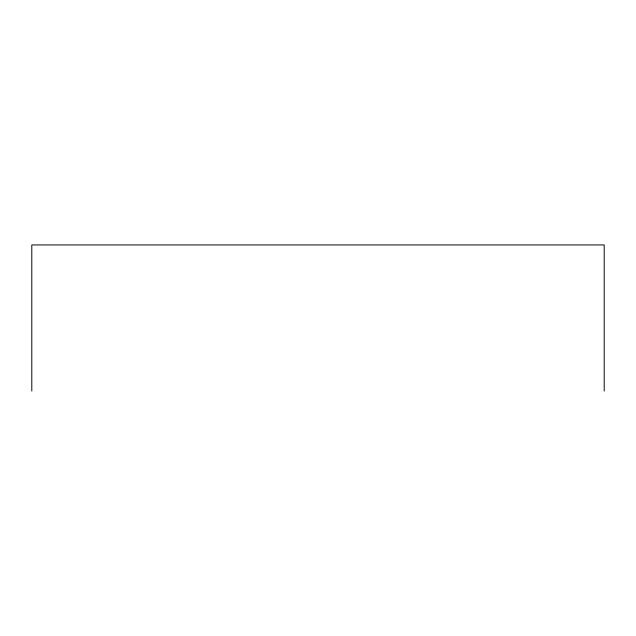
<?xml version="1.0" encoding="UTF-8"?>
<svg xmlns="http://www.w3.org/2000/svg" width="636" height="636" viewBox="0 0 636 636"><rect width="100%" height="100%" fill="white"/><g stroke="black" fill="none" stroke-linecap="round" stroke-linejoin="round"><path stroke-width="0.95" d="M604.2 391.06L604.2 244.94L31.8 244.94L31.8 391.06"/></g></svg>
